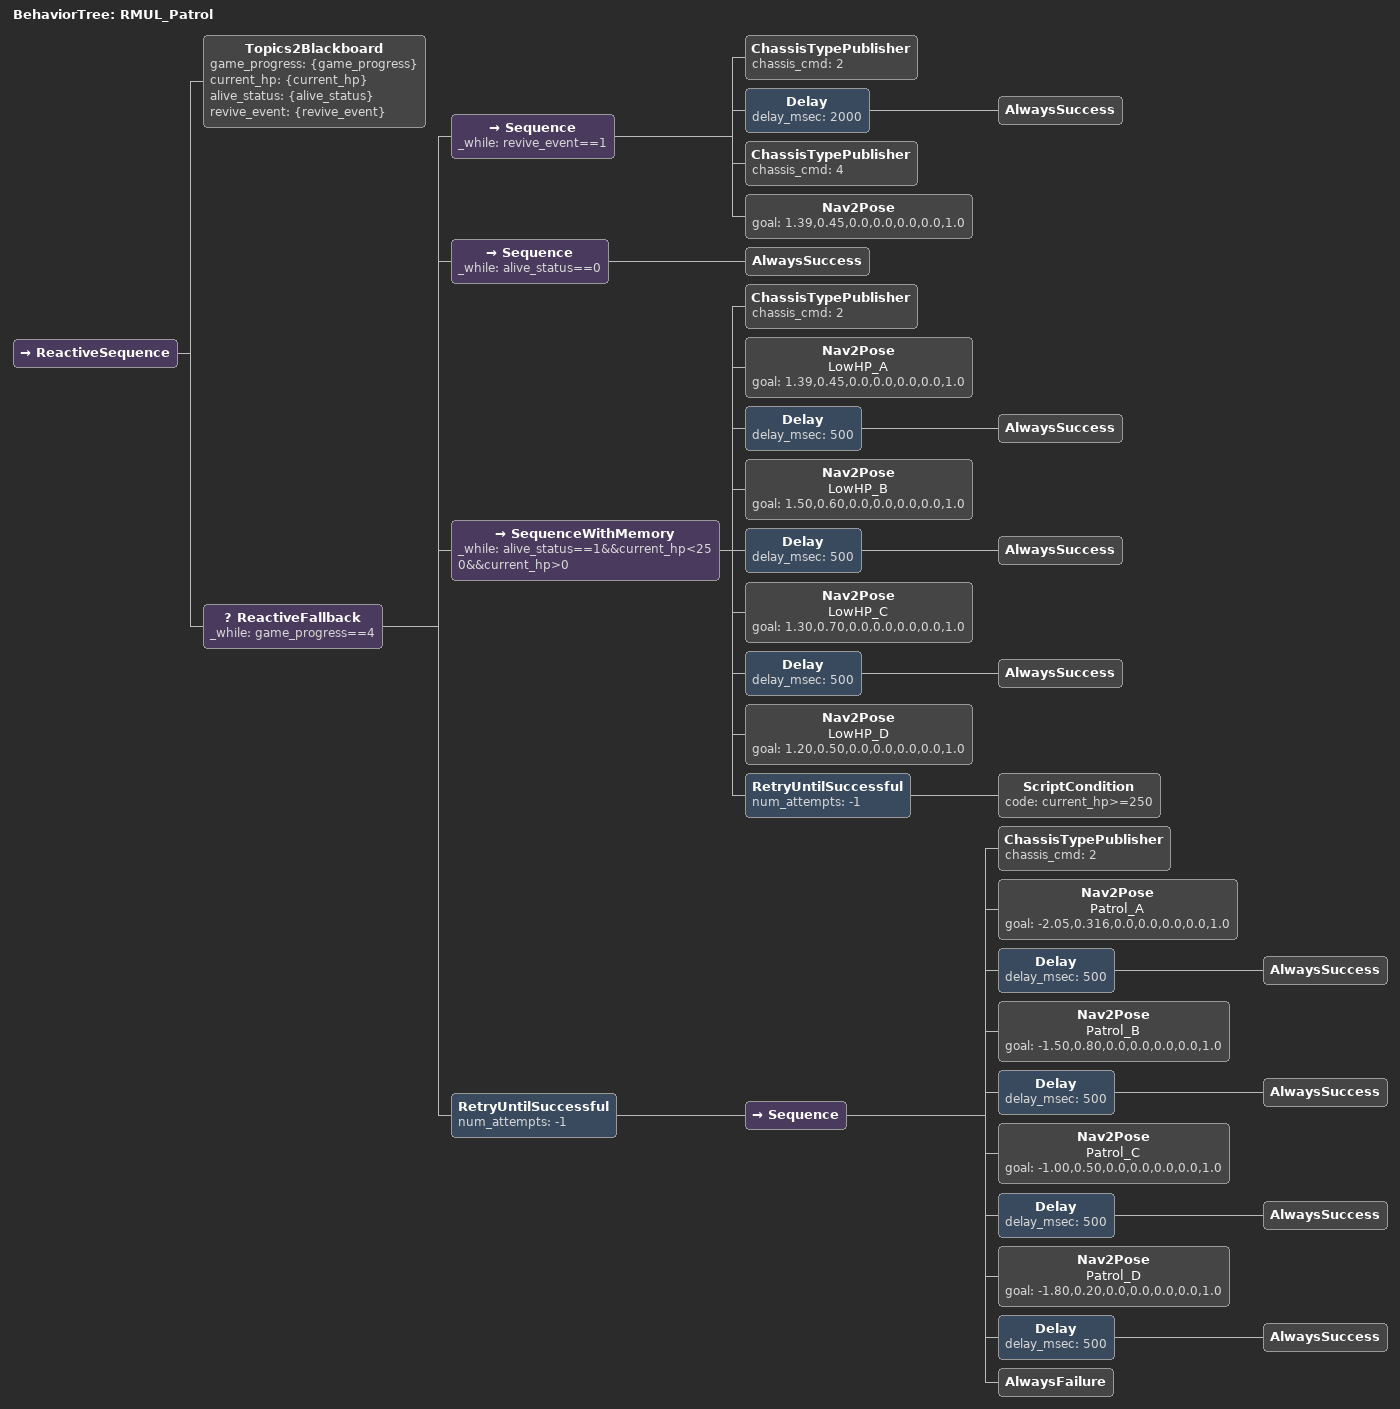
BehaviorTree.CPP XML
<?xml version="1.0" encoding="UTF-8"?>
<root BTCPP_format="4">
  <BehaviorTree ID="RMUL_Patrol">
    <ReactiveSequence>
      <Topics2Blackboard game_progress="{game_progress}"
                         current_hp="{current_hp}"
                         alive_status="{alive_status}"
                         revive_event="{revive_event}"/>

      <ReactiveFallback _while="game_progress==4">

        <!-- 🔴 复活逻辑：由存活状态边沿(0->1)触发 -->
        <Sequence _while="revive_event==1">
          <ChassisTypePublisher chassis_cmd="2"/>
          <Delay delay_msec="2000">
            <AlwaysSuccess/>
          </Delay>
          <ChassisTypePublisher chassis_cmd="4"/>
          <Nav2Pose goal="1.39,0.45,0.0,0.0,0.0,0.0,1.0"/>
        </Sequence>

        <!-- 🔴 死亡状态：不发目标点，等待复活 -->
        <Sequence _while="alive_status==0">
          <AlwaysSuccess/>
        </Sequence>

        <!-- 🟡 残血巡逻：走完4个点后停留在回血区 -->
        <SequenceWithMemory _while="alive_status==1&amp;&amp;current_hp&lt;250&amp;&amp;current_hp&gt;0">
          <ChassisTypePublisher chassis_cmd="2"/>

          <Nav2Pose name="LowHP_A" goal="1.39,0.45,0.0,0.0,0.0,0.0,1.0"/>
          <Delay delay_msec="500">
            <AlwaysSuccess/>
          </Delay>

          <Nav2Pose name="LowHP_B" goal="1.50,0.60,0.0,0.0,0.0,0.0,1.0"/>
          <Delay delay_msec="500">
            <AlwaysSuccess/>
          </Delay>

          <Nav2Pose name="LowHP_C" goal="1.30,0.70,0.0,0.0,0.0,0.0,1.0"/>
          <Delay delay_msec="500">
            <AlwaysSuccess/>
          </Delay>

          <Nav2Pose name="LowHP_D" goal="1.20,0.50,0.0,0.0,0.0,0.0,1.0"/>

          <!-- ✅ 停留在 D 点，直到血量恢复 -->
          <RetryUntilSuccessful num_attempts="-1">
            <ScriptCondition code="current_hp&gt;=250"/>
          </RetryUntilSuccessful>
        </SequenceWithMemory>

        <!-- 🟢 正常血量巡逻：无限循环 -->
        <RetryUntilSuccessful num_attempts="-1">
          <Sequence>
            <ChassisTypePublisher chassis_cmd="2"/>

            <Nav2Pose name="Patrol_A" goal="-2.05,0.316,0.0,0.0,0.0,0.0,1.0"/>
            <Delay delay_msec="500">
              <AlwaysSuccess/>
            </Delay>

            <Nav2Pose name="Patrol_B" goal="-1.50,0.80,0.0,0.0,0.0,0.0,1.0"/>
            <Delay delay_msec="500">
              <AlwaysSuccess/>
            </Delay>

            <Nav2Pose name="Patrol_C" goal="-1.00,0.50,0.0,0.0,0.0,0.0,1.0"/>
            <Delay delay_msec="500">
              <AlwaysSuccess/>
            </Delay>

            <Nav2Pose name="Patrol_D" goal="-1.80,0.20,0.0,0.0,0.0,0.0,1.0"/>
            <Delay delay_msec="500">
              <AlwaysSuccess/>
            </Delay>

            <AlwaysFailure/>
          </Sequence>
        </RetryUntilSuccessful>

      </ReactiveFallback>
    </ReactiveSequence>
  </BehaviorTree>

</root>
